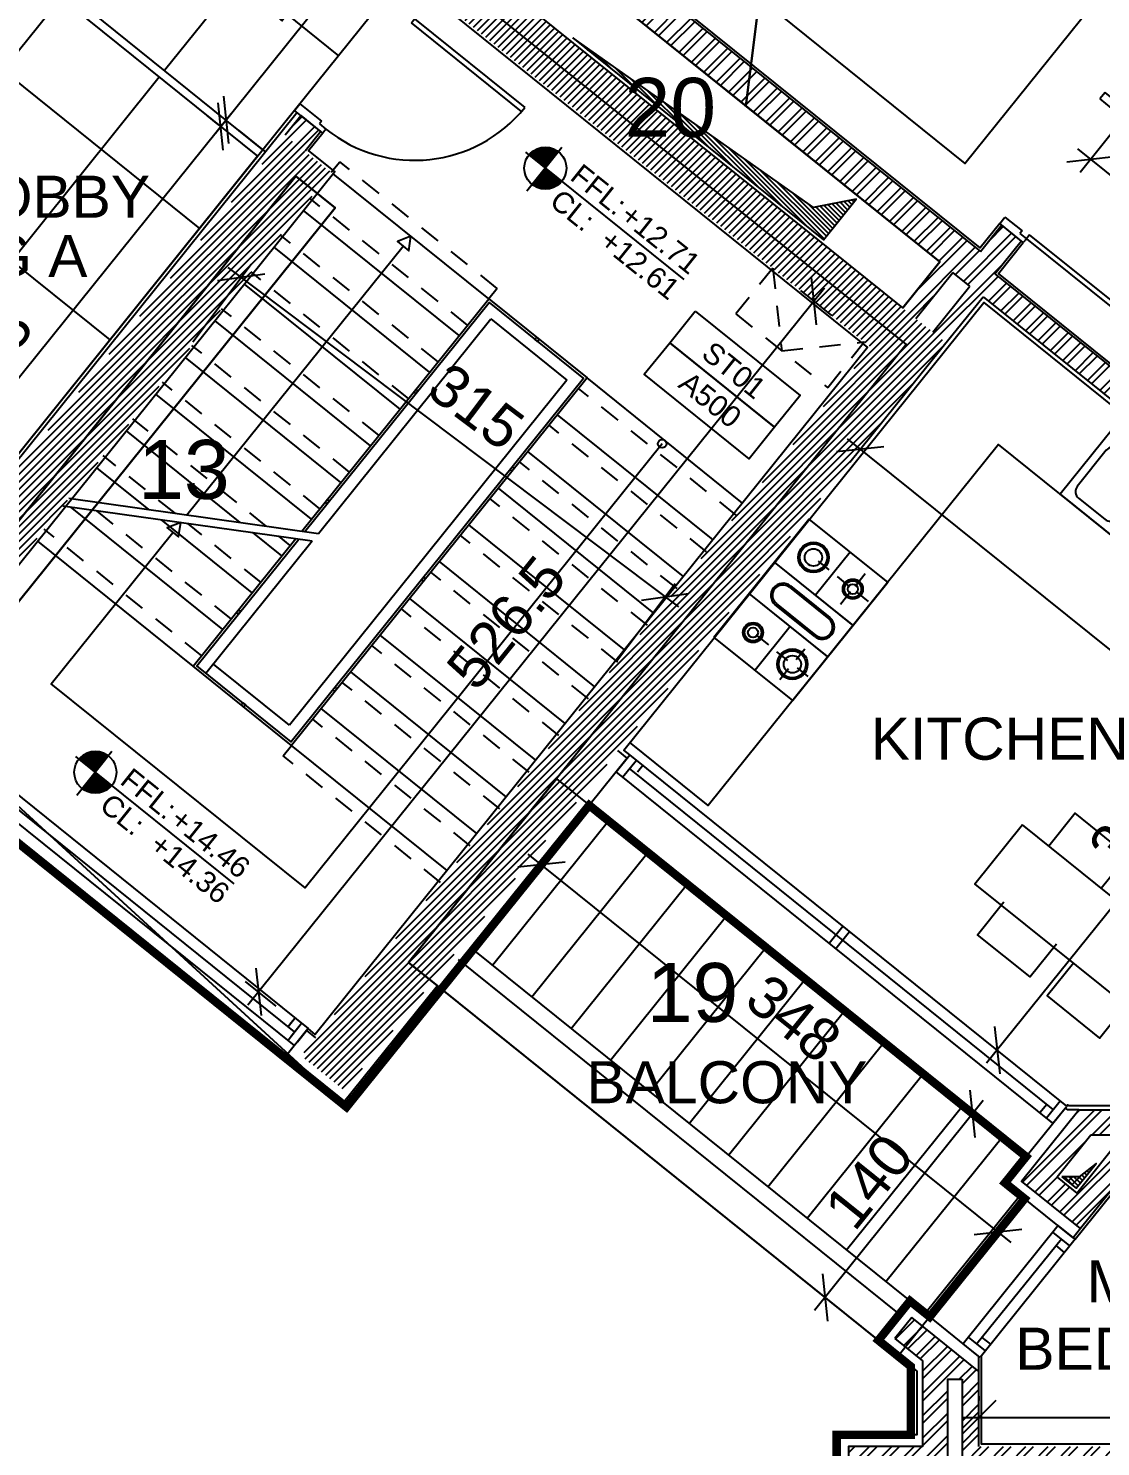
# Model space of a CAD drawing. Extents: x 0 to 47, y -4.1 to 58.5.
# Drawn here: x 21.84 to 28.21, y 31.74 to 40.16 of the extents above; entities that cross this region are included whole.
import ezdxf
from ezdxf.enums import TextEntityAlignment as Align

# ---------------------------------------------------------------- set-up
doc = ezdxf.new("R2010")
doc.units = 0
doc.header["$MEASUREMENT"] = 0
doc.header["$PDMODE"] = 35
doc.header["$PDSIZE"] = 0.3
doc.linetypes.add('HIDDEN2', pattern=[0.1875, 0.125, -0.0625])
doc.layers.get('0').update_dxf_attribs({"linetype": 'CONTINUOUS'})
doc.layers.get('DEFPOINTS').update_dxf_attribs({"linetype": 'CONTINUOUS'})
for name, color, linetype in [('A-ALU', 9, 'CONTINUOUS'), ('A-ANNO-LEVL', 3, 'CONTINUOUS'), ('A-ANNO-STR-TAG', 7, 'CONTINUOUS'), ('A-AREAS', 6, 'CONTINUOUS'), ('A-AREAS-TXT', 6, 'CONTINUOUS'), ('A-BALUST', 1, 'CONTINUOUS'), ('a-dim', 3, 'CONTINUOUS'), ('A-DOORS', 1, 'CONTINUOUS'), ('A-FLOR-HRAL', 15, 'CONTINUOUS'), ('A-FLOR-STRS', 40, 'CONTINUOUS'), ('A-FLOR-STRS-ARO', 1, 'CONTINUOUS'), ('A-HATCH-CONC', 8, 'CONTINUOUS'), ('A-HATCH-WALL', 8, 'CONTINUOUS'), ('a-kitchen', 61, 'CONTINUOUS'), ('a-kitchen-50', 61, 'CONTINUOUS'), ('A-NOMENCLATURE', 3, 'CONTINUOUS'), ('A-PLASTER', 8, 'CONTINUOUS'), ('A-PORTE', 1, 'CONTINUOUS'), ('A-proj-marble', 137, 'CONTINUOUS'), ('A-PROJ1H', 9, 'HIDDEN2'), ('A-PROJECTION', 9, 'CONTINUOUS'), ('a-revetement', 1, 'CONTINUOUS'), ('A-sect-marble', 1, 'CONTINUOUS'), ('a-shaft', 251, 'CONTINUOUS'), ('A-TILES', 137, 'CONTINUOUS'), ('A-WALL', 4, 'CONTINUOUS'), ('AR-PROJ1', 15, 'CONTINUOUS'), ('areaexe', 2, 'CONTINUOUS')]:
    doc.layers.add(name, color=color, linetype=linetype)
doc.styles.add('A100-STEXT', font='Arial Regular.ttf', dxfattribs={"height": 0.25})
doc.styles.add('BLOCK', font='Arial Regular.ttf', dxfattribs={"width": 0.8, "height": 0.25})
doc.dimstyles.new('A100-DIM', dxfattribs={"dimtxt": 0.25, "dimasz": 0.2, "dimexe": 0.1, "dimexo": 0.3, "dimgap": 0.1, "dimtad": 1, "dimlfac": 100, "dimrnd": 0.5, "dimdsep": 46, "dimtxsty": 'A100-STEXT', "dimblk1": 'OBLIQUE', "dimblk2": 'OBLIQUE', "dimsah": 1, "dimcen": -0.05, "dimdle": 0.1, "dimclrd": 15, "dimclre": 15, "dimclrt": 256, "dimadec": 0, "dimazin": 0, "dimtfac": 0.28, "dimtix": 1, "dimtmove": 2, "dimatfit": 3, "dimldrblk": 'OBLIQUE', "dimfxl": 1, "dimtolj": 1, "dimarcsym": 0})

# ---------------------------------------------------------------- blocks, each defined once
blk = doc.blocks.new('sink')
at = {"layer": 'a-kitchen'}
for p, q in [((0.17, -0.5), (0.395, -0.5)), ((0.325, -0.43), (0.325, -0.565))]:
    blk.add_line(p, q, dxfattribs=at)
blk.add_lwpolyline([(0.6, -1), (0.6, 0), (0, 0), (0, -1)], close=True, dxfattribs=at)
for points in [[(0.225, -0.05), (0.5, -0.05, -0.414214), (0.55, -0.1), (0.55, -0.3, -0.414214), (0.5, -0.35), (0.225, -0.35, -0.414214), (0.175, -0.3), (0.175, -0.1, -0.414214)], [(0.1342, -0.4799), (0.316, -0.4851, -0.89936), (0.316, -0.5149), (0.1342, -0.5201, -0.70892)], [(0.225, -0.95), (0.5, -0.95, 0.414214), (0.55, -0.9), (0.55, -0.7, 0.414214), (0.5, -0.65), (0.225, -0.65, 0.414214), (0.175, -0.7), (0.175, -0.9, 0.414214)]]:
    blk.add_lwpolyline(points, format="xyb", close=True, dxfattribs=at)
blk.add_lwpolyline([(0.255, -0.5165), (0.255, -0.55, 0.414214), (0.305, -0.6), (0.5, -0.6, 0.414214), (0.55, -0.55), (0.55, -0.45, 0.414214), (0.5, -0.4), (0.305, -0.4, 0.414214), (0.255, -0.45), (0.255, -0.4835, 62.569326)], format="xyb", dxfattribs=at)
for radius, start, end in [(0.03, 211.86593, 148.13407), (0.02, 229.21522, 130.78479)]:
    blk.add_arc((0.325, -0.5), radius, start, end, dxfattribs=at)
blk = doc.blocks.new('oven')
at = {"layer": 'a-kitchen'}
for p, q in [((0.3135, 0), (0.3135, -0.3272)), ((0.3135, 0), (0.3135, -0.3272)), ((0.4635, -0.1383), (0.4635, -0.0427)), ((0.4635, -0.1383), (0.4635, -0.0427)), ((0.1993, -0.1605), (0.2811, -0.1605)), ((0.1993, -0.1605), (0.2811, -0.1605)), ((0.4414, -0.1605), (0.346, -0.1605)), ((0.4414, -0.1605), (0.346, -0.1605)), ((0.4857, -0.1605), (0.5811, -0.1605)), ((0.4857, -0.1605), (0.5811, -0.1605)), ((0.4635, -0.1827), (0.4635, -0.2782)), ((0.4635, -0.1827), (0.4635, -0.2782)), ((0.5935, -0.3272), (0, -0.3272)), ((0.6, -0.3272), (0, -0.3272)), ((0.1635, -0.3781), (0.4635, -0.3781)), ((0.1635, -0.3781), (0.4635, -0.3781)), ((0.1635, -0.3881), (0.4635, -0.3881)), ((0.1635, -0.3881), (0.4635, -0.3881)), ((0.5935, -0.5667), (0, -0.5667)), ((0.6, -0.5667), (0, -0.5667)), ((0.4635, -0.5119), (0.1635, -0.5119)), ((0.4635, -0.5119), (0.1635, -0.5119)), ((0.4635, -0.5219), (0.1635, -0.5219)), ((0.4635, -0.5219), (0.1635, -0.5219)), ((0.3135, -0.5667), (0.3135, -0.9)), ((0.3135, -0.5667), (0.3135, -0.9)), ((0.4635, -0.6976), (0.4635, -0.6156)), ((0.4635, -0.6976), (0.4635, -0.6156)), ((0.1857, -0.7333), (0.2811, -0.7333)), ((0.1857, -0.7333), (0.2811, -0.7333)), ((0.4278, -0.7333), (0.346, -0.7333)), ((0.4278, -0.7333), (0.346, -0.7333)), ((0.4993, -0.7333), (0.5811, -0.7333)), ((0.4993, -0.7333), (0.5811, -0.7333)), ((0.4635, -0.7691), (0.4635, -0.8511)), ((0.4635, -0.7691), (0.4635, -0.8511))]:
    blk.add_line(p, q, dxfattribs=at)
blk.add_lwpolyline([(0, -0.9), (0, 0), (0.6, 0), (0.6, -0.9)], close=True, dxfattribs=at)
for centre, radius in [((0.1635, -0.1605), 0.0904), ((0.1635, -0.1605), 0.0904), ((0.1635, -0.1605), 0.0804), ((0.1635, -0.1605), 0.0804), ((0.1635, -0.1605), 0.0514), ((0.1635, -0.1605), 0.0514), ((0.4635, -0.1605), 0.0597), ((0.4635, -0.1605), 0.0597), ((0.4635, -0.1605), 0.0497), ((0.4635, -0.1605), 0.0497), ((0.4635, -0.1605), 0.0299), ((0.4635, -0.1605), 0.0299), ((0.1635, -0.7333), 0.0597), ((0.1635, -0.7333), 0.0597), ((0.4635, -0.7333), 0.0904), ((0.4635, -0.7333), 0.0904), ((0.4635, -0.7333), 0.0804), ((0.4635, -0.7333), 0.0804), ((0.1635, -0.7333), 0.0497), ((0.1635, -0.7333), 0.0497), ((0.1635, -0.7333), 0.0299), ((0.1635, -0.7333), 0.0299), ((0.4635, -0.7333), 0.0514), ((0.4635, -0.7333), 0.0514)]:
    blk.add_circle(centre, radius, dxfattribs=at)
for centre, radius, start, end in [((0.1635, -0.45), 0.0719, 90, 270), ((0.1635, -0.45), 0.0719, 90, 270), ((0.1635, -0.45), 0.0619, 90, 270), ((0.1635, -0.45), 0.0619, 90, 270), ((0.4635, -0.45), 0.0719, 270, 90), ((0.4635, -0.45), 0.0719, 270, 90), ((0.4635, -0.45), 0.0619, 270, 90), ((0.4635, -0.45), 0.0619, 270, 90)]:
    blk.add_arc(centre, radius, start, end, dxfattribs=at)
blk = doc.blocks.new('ST_TAG')
at = {"color": 7}
for points in [[(-0.008, 0.00482), (0.008, 0.00482), (0.008, 0), (-0.008, 0)], [(-0.008, 0), (0.008, 0), (0.008, -0.00482), (-0.008, -0.00482)]]:
    blk.add_lwpolyline(points, close=True, dxfattribs=at)
at = {"color": 7, "style": 'BLOCK'}
blk.add_attdef('ST', text='', height=0.0025, dxfattribs=at).set_placement((0, 0.00225), align=Align.MIDDLE)
blk.add_attdef('DWG', text='', height=0.0025, rotation=360, dxfattribs=at).set_placement((0, -0.00225), align=Align.MIDDLE)
blk = doc.blocks.new('A$C2E6C1293')
at = {"layer": 'A-FLOR-HRAL'}
for p, q in [((-2.5431, 1.2), (-1.7773, -0.085)), ((-2.4855, 1.2), (-1.7197, -0.085)), ((-2.785, -0.085), (-1.7773, -0.085)), ((-2.715, -0.665), (-2.715, -0.085)), ((-1.7197, -0.085), (-0.085, -0.085)), ((-1.7197, -0.085), (-0.085, -0.085)), ((-0.085, -0.085), (-0.085, -0.665)), ((-0.085, -0.665), (-2.715, -0.665))]:
    blk.add_line(p, q, dxfattribs=at)
for points in [[(-1.7703, 0), (0, 0), (0, -0.75), (-2.8, -0.75), (-2.8, 0), (-1.8279, 0)], [(-1.7614, -0.015), (-0.015, -0.015), (-0.015, -0.735), (-2.785, -0.735), (-2.785, -0.015), (-1.819, -0.015)]]:
    blk.add_lwpolyline(points, dxfattribs=at)
for points in [[(-1.5501, -0.015), (-1.5501, 0), (-1.5301, 0), (-1.5301, -0.015)], [(-0.7101, -0.015), (-0.7101, 0), (-0.6901, 0), (-0.6901, -0.015)], [(-2.3901, -0.015), (-2.3901, 0), (-2.3701, 0), (-2.3701, -0.015)], [(-2.8, -0.365), (-2.785, -0.365), (-2.785, -0.385), (-2.8, -0.385)], [(-0.015, -0.365), (0, -0.365), (0, -0.385), (-0.015, -0.385)], [(-2.3901, -0.75), (-2.3901, -0.735), (-2.3701, -0.735), (-2.3701, -0.75)], [(-1.5501, -0.75), (-1.5501, -0.735), (-1.5301, -0.735), (-1.5301, -0.75)], [(-0.7101, -0.75), (-0.7101, -0.735), (-0.6901, -0.735), (-0.6901, -0.75)]]:
    blk.add_lwpolyline(points, close=True, dxfattribs=at)
blk = doc.blocks.new('LVTAG_P')
for p, q in [((0, 0.00314), (0, -0.00353)), ((-0.00301, 0), (0.02113, 0))]:
    blk.add_line(p, q)
at = {"const_width": 0.0025}
for points in [[(0, 0.00125, 0.414214), (-0.00125, 0, 1)], [(0, -0.00125, 0.414214), (0.00125, 0, 1)]]:
    blk.add_lwpolyline(points, format="xyb", dxfattribs=at)
blk.add_circle((0, 0), 0.0025)
at = {"style": 'BLOCK'}
for s, p in [('FFL:', (0.00297, 0.00076)), ('CL:', (0.00294, -0.00312))]:
    blk.add_text(s, height=0.0025, dxfattribs=at).set_placement(p)
for p in [(0.01054, 0.00076), (0.01054, -0.00313)]:
    blk.add_attdef('+00.00', p, '', height=0.0025, dxfattribs=at)
blk = doc.blocks.new('P90E21.5D')
at = {"layer": 'A-PORTE'}
for p, q in [((0, 0), (-0.0313, -0.039)), ((0.1675, -0.1347), (0, 0)), ((-0.0313, -0.039), (0.0972, -0.1424)), ((0.0972, -0.1424), (0.1098, -0.1268)), ((0.1098, -0.1268), (0.1487, -0.1581)), ((0.1299, -0.1815), (0.155, -0.1503)), ((0.1487, -0.1581), (0.1675, -0.1347)), ((0.1487, -0.1581), (0.8033, -0.6845)), ((0.7845, -0.7079), (0.1299, -0.1815)), ((-0.564, -0.7013), (-0.5327, -0.6624)), ((-0.5327, -0.6624), (-0.4041, -0.7658)), ((-0.3965, -0.8361), (-0.564, -0.7013)), ((-0.4041, -0.7658), (-0.4166, -0.7814)), ((-0.4166, -0.7814), (-0.3777, -0.8127)), ((-0.3777, -0.8127), (-0.3965, -0.8361))]:
    blk.add_line(p, q, dxfattribs=at)
blk.add_arc((0.1487, -0.1581), 0.84, 231.19371, 321.19371, dxfattribs=at)
blk = doc.blocks.new('P100E18D')
at = {"layer": 'A-PORTE'}
for p, q in [((-0.18, -0.03), (-0.18, 0)), ((-0.18, 0), (0, 0)), ((0, 0), (0, -0.05)), ((-0.18, -0.03), (-1.12, -0.03)), ((-1.12, -0.06), (-0.18, -0.06)), ((-0.18, -0.06), (-0.18, -0.02)), ((-0.13, -0.03), (-0.18, -0.03)), ((-0.13, -0.05), (-0.13, -0.03)), ((0, -0.05), (-0.13, -0.05)), ((-0.18, -0.97), (-0.18, -1)), ((-0.13, -0.97), (-0.18, -0.97)), ((-0.18, -1), (0, -1)), ((0, -0.95), (-0.13, -0.95)), ((-0.13, -0.95), (-0.13, -0.97)), ((0, -1), (0, -0.95))]:
    blk.add_line(p, q, dxfattribs=at)
blk.add_arc((-0.18, -0.03), 0.94, 180, 270, dxfattribs=at)
blk = doc.blocks.new('_OBLIQUE')
at = {"color": 0, "linetype": 'ByBlock'}
blk.add_line((-0.5, -0.5), (0.5, 0.5), dxfattribs=at)
blk = doc.blocks.new('*D193')
at = {"layer": 'a-dim', "color": 15, "lineweight": -2, "transparency": 16777216}
for p, q in [((26.5668, 38.6211), (23.142, 34.3624)), ((26.6097, 38.4582), (26.4262, 38.6058)), ((23.3102, 34.3554), (23.1267, 34.503))]:
    blk.add_line(p, q, dxfattribs=at)
at = {"layer": 'DEFPOINTS', "color": 0, "transparency": 16777216}
for p in [(26.8435, 38.2702), (23.2046, 34.4403), (23.544, 34.1674)]:
    blk.add_point(p, dxfattribs=at)
at = {"layer": 'a-dim', "color": 15, "lineweight": -2, "transparency": 16777216, "xscale": 0.2, "yscale": 0.2, "zscale": 0.2}
for p, rotation in [((26.5042, 38.5431), 51.19370936792692), ((23.2046, 34.4403), 231.1937093679269)]:
    blk.add_blockref('_OBLIQUE', p, dxfattribs=dict(at, rotation=rotation))
at = {"layer": 'a-dim', "transparency": 16777216, "insert": (24.677, 36.6344), "char_height": 0.25, "attachment_point": 5, "rotation": 51.19371, "style": 'A100-STEXT'}
blk.add_mtext('\\A1;526.5', dxfattribs=at)
blk = doc.blocks.new('*D194')
at = {"layer": 'a-dim', "color": 15, "lineweight": -2, "transparency": 16777216}
for p, q in [((22.8145, 38.3021), (23.162, 38.7634)), ((23.022, 38.7437), (25.6992, 36.7272)), ((25.3319, 36.4058), (25.6795, 36.8672))]:
    blk.add_line(p, q, dxfattribs=at)
at = {"layer": 'DEFPOINTS', "color": 0, "transparency": 16777216}
for p in [(22.634, 38.0624), (25.6193, 36.7873), (25.1514, 36.1662)]:
    blk.add_point(p, dxfattribs=at)
at = {"layer": 'a-dim', "color": 15, "lineweight": -2, "transparency": 16777216, "xscale": 0.2, "yscale": 0.2, "zscale": 0.2}
for p, rotation in [((23.1018, 38.6836), 143.0119362115159), ((25.6193, 36.7873), 323.0119362115159)]:
    blk.add_blockref('_OBLIQUE', p, dxfattribs=dict(at, rotation=rotation))
at = {"layer": 'a-dim', "transparency": 16777216, "insert": (24.4976, 37.9174), "char_height": 0.25, "attachment_point": 5, "rotation": 323.01194, "style": 'A100-STEXT'}
blk.add_mtext('\\A1;315', dxfattribs=at)
blk = doc.blocks.new('*D196')
at = {"layer": 'a-dim', "color": 15, "lineweight": -2, "transparency": 16777216}
for p, q in [((20.5165, 36.5179), (23.0425, 39.6588)), ((22.966, 39.592), (22.9019, 39.6435)), ((20.5653, 36.6069), (20.5013, 36.6585))]:
    blk.add_line(p, q, dxfattribs=at)
at = {"layer": 'DEFPOINTS', "color": 0, "transparency": 16777216}
for p in [(22.9799, 39.5808), (23.1998, 39.404), (20.7991, 36.4189)]:
    blk.add_point(p, dxfattribs=at)
at = {"layer": 'a-dim', "color": 15, "lineweight": -2, "transparency": 16777216, "xscale": 0.2, "yscale": 0.2, "zscale": 0.2}
for p, rotation in [((22.9799, 39.5808), 51.19262699062629), ((20.5792, 36.5958), 231.1926269906263)]:
    blk.add_blockref('_OBLIQUE', p, dxfattribs=dict(at, rotation=rotation))
at = {"layer": 'a-dim', "transparency": 16777216, "insert": (21.6021, 38.231), "char_height": 0.25, "attachment_point": 5, "rotation": 51.19263, "style": 'A100-STEXT'}
blk.add_mtext('\\A1;383', dxfattribs=at)
blk = doc.blocks.new('*D197')
at = {"layer": 'a-dim', "color": 15, "lineweight": -2, "transparency": 16777216}
for p, q in [((22.9485, 39.5419), (24.4305, 41.3847)), ((24.6016, 41.1187), (24.4457, 41.2441)), ((23.245, 39.4318), (23.0891, 39.5571))]:
    blk.add_line(p, q, dxfattribs=at)
at = {"layer": 'DEFPOINTS', "color": 0, "transparency": 16777216}
for p in [(24.3678, 41.3067), (24.3678, 41.3067), (23.0112, 39.6198)]:
    blk.add_point(p, dxfattribs=at)
at = {"layer": 'a-dim', "color": 15, "lineweight": -2, "transparency": 16777216, "xscale": 0.2, "yscale": 0.2, "zscale": 0.2}
for p, rotation in [((24.3678, 41.3067), 51.19370937197299), ((23.0112, 39.6198), 231.193709371973)]:
    blk.add_blockref('_OBLIQUE', p, dxfattribs=dict(at, rotation=rotation))
at = {"layer": 'a-dim', "transparency": 16777216, "insert": (23.5121, 40.6059), "char_height": 0.25, "attachment_point": 5, "rotation": 51.19371, "style": 'A100-STEXT'}
blk.add_mtext('\\A1;216.5', dxfattribs=at)
blk = doc.blocks.new('*D198')
at = {"layer": 'a-dim', "color": 15, "lineweight": -2, "transparency": 16777216}
for p, q in [((29.8068, 36.8496), (27.5288, 34.0169)), ((29.803, 36.7243), (29.8221, 36.709)), ((27.6503, 34.0476), (27.6694, 34.0322))]:
    blk.add_line(p, q, dxfattribs=at)
at = {"layer": 'DEFPOINTS', "color": 0, "transparency": 16777216}
for p in [(29.5692, 36.9124), (27.4165, 34.2356), (27.5915, 34.0949)]:
    blk.add_point(p, dxfattribs=at)
at = {"layer": 'a-dim', "color": 15, "lineweight": -2, "transparency": 16777216, "xscale": 0.2, "yscale": 0.2, "zscale": 0.2}
for p, rotation in [((29.7441, 36.7716), 51.19370936376673), ((27.5915, 34.0949), 231.1937093637668)]:
    blk.add_blockref('_OBLIQUE', p, dxfattribs=dict(at, rotation=rotation))
at = {"layer": 'a-dim', "transparency": 16777216, "insert": (28.4903, 35.576), "char_height": 0.25, "attachment_point": 5, "rotation": 51.19371, "style": 'A100-STEXT'}
blk.add_mtext('\\A1;343.5', dxfattribs=at)
blk = doc.blocks.new('*D199')
at = {"layer": 'a-dim', "color": 15, "lineweight": -2, "transparency": 16777216}
for p, q in [((27.32, 38.3362), (26.7163, 37.5855)), ((26.7011, 37.7261), (30.2623, 34.8621)), ((30.7254, 35.5975), (30.1217, 34.8469))]:
    blk.add_line(p, q, dxfattribs=at)
at = {"layer": 'DEFPOINTS', "color": 0, "transparency": 16777216}
for p in [(27.508, 38.5699), (30.9134, 35.8313), (30.1844, 34.9248)]:
    blk.add_point(p, dxfattribs=at)
at = {"layer": 'a-dim', "color": 15, "lineweight": -2, "transparency": 16777216, "xscale": 0.2, "yscale": 0.2, "zscale": 0.2}
for p, rotation in [((26.779, 37.6634), 141.1937093757481), ((30.1844, 34.9248), 321.1937093757481)]:
    blk.add_blockref('_OBLIQUE', p, dxfattribs=dict(at, rotation=rotation))
at = {"layer": 'a-dim', "transparency": 16777216, "insert": (28.6244, 36.4716), "char_height": 0.25, "attachment_point": 5, "rotation": 321.19371, "style": 'A100-STEXT'}
blk.add_mtext('\\A1;437', dxfattribs=at)
blk = doc.blocks.new('*D200')
at = {"layer": 'a-dim', "color": 15, "lineweight": -2, "transparency": 16777216}
for p, q in [((27.5094, 33.7951), (26.5067, 32.5483)), ((27.2873, 33.8454), (27.3688, 33.7799)), ((26.4099, 32.7544), (26.4914, 32.6889))]:
    blk.add_line(p, q, dxfattribs=at)
at = {"layer": 'DEFPOINTS', "color": 0, "transparency": 16777216}
for p in [(27.5211, 33.6574), (26.5694, 32.6262), (26.6437, 32.5664)]:
    blk.add_point(p, dxfattribs=at)
at = {"layer": 'a-dim', "color": 15, "lineweight": -2, "transparency": 16777216, "xscale": 0.2, "yscale": 0.2, "zscale": 0.2}
for p, rotation in [((27.4467, 33.7172), 51.19370936493756), ((26.5694, 32.6262), 231.1937093649375)]:
    blk.add_blockref('_OBLIQUE', p, dxfattribs=dict(at, rotation=rotation))
at = {"layer": 'a-dim', "transparency": 16777216, "insert": (26.8307, 33.3144), "char_height": 0.25, "attachment_point": 5, "rotation": 51.19371, "style": 'A100-STEXT'}
blk.add_mtext('\\A1;140', dxfattribs=at)
blk = doc.blocks.new('*D201')
at = {"layer": 'a-dim', "color": 15, "lineweight": -2, "transparency": 16777216}
for p, q in [((27.6747, 32.953), (24.807, 35.2592)), ((24.9493, 35.2765), (24.9476, 35.2745)), ((27.6611, 33.0956), (27.6595, 33.0936))]:
    blk.add_line(p, q, dxfattribs=at)
at = {"layer": 'DEFPOINTS', "color": 0, "transparency": 16777216}
for p in [(24.885, 35.1966), (24.7613, 35.0427), (27.4731, 32.8619)]:
    blk.add_point(p, dxfattribs=at)
at = {"layer": 'a-dim', "color": 15, "lineweight": -2, "transparency": 16777216, "xscale": 0.2, "yscale": 0.2, "zscale": 0.2}
for p, rotation in [((24.885, 35.1966), 141.1937093679261), ((27.5968, 33.0157), 321.1937093679261)]:
    blk.add_blockref('_OBLIQUE', p, dxfattribs=dict(at, rotation=rotation))
at = {"layer": 'a-dim', "transparency": 16777216, "insert": (26.3836, 34.2836), "char_height": 0.25, "attachment_point": 5, "rotation": 321.19371, "style": 'A100-STEXT'}
blk.add_mtext('\\A1;348', dxfattribs=at)
blk = doc.blocks.new('*D203')
at = {"layer": 'a-dim', "color": 15, "lineweight": -2, "transparency": 16777216}
for p, q in [((27.4839, 32.04), (27.4839, 32.0139)), ((30.1184, 32.04), (30.1184, 32.0139)), ((27.3839, 31.9139), (28.2762, 31.9139)), ((30.2184, 31.9139), (29.326, 31.9139))]:
    blk.add_line(p, q, dxfattribs=at)
at = {"layer": 'DEFPOINTS', "color": 0, "transparency": 16777216}
for p in [(30.1184, 31.9139), (27.4839, 31.74), (30.1184, 31.74)]:
    blk.add_point(p, dxfattribs=at)
at = {"layer": 'a-dim', "color": 15, "lineweight": -2, "transparency": 16777216, "xscale": 0.2, "yscale": 0.2, "zscale": 0.2, "rotation": 180}
blk.add_blockref('_OBLIQUE', (27.4839, 31.9139), dxfattribs=at)
at = {"layer": 'a-dim', "color": 15, "lineweight": -2, "transparency": 16777216, "xscale": 0.2, "yscale": 0.2, "zscale": 0.2}
blk.add_blockref('_OBLIQUE', (30.1184, 31.9139), dxfattribs=at)
at = {"layer": 'a-dim', "transparency": 16777216, "insert": (28.8011, 31.9139), "char_height": 0.25, "attachment_point": 5, "style": 'A100-STEXT'}
blk.add_mtext('\\A1;263.5', dxfattribs=at)
blk = doc.blocks.new('*D208')
at = {"layer": 'a-dim', "color": 15, "lineweight": -2, "transparency": 16777216}
for p, q in [((28.3335, 39.6192), (28.0839, 39.3073)), ((28.0683, 39.4479), (33.0537, 35.4585)), ((33.1627, 35.7548), (32.9131, 35.4429))]:
    blk.add_line(p, q, dxfattribs=at)
at = {"layer": 'DEFPOINTS', "color": 0, "transparency": 16777216}
for p in [(28.521, 39.8535), (33.3501, 35.9891), (32.9756, 35.521)]:
    blk.add_point(p, dxfattribs=at)
at = {"layer": 'a-dim', "color": 15, "lineweight": -2, "transparency": 16777216, "xscale": 0.2, "yscale": 0.2, "zscale": 0.2}
for p, rotation in [((28.1464, 39.3854), 141.3326640991958), ((32.9756, 35.521), 321.3326640991958)]:
    blk.add_blockref('_OBLIQUE', p, dxfattribs=dict(at, rotation=rotation))
at = {"layer": 'a-dim', "transparency": 16777216, "insert": (30.7032, 37.631), "char_height": 0.25, "attachment_point": 5, "rotation": 321.33266, "style": 'A100-STEXT'}
blk.add_mtext('\\A1;618.5', dxfattribs=at)

msp = doc.modelspace()

# ---------------------------------------------------------------- hatches: boundary and pattern name
at = {"layer": 'A-HATCH-CONC'}
h = msp.add_hatch(dxfattribs=at)
h.set_pattern_fill('ANSI31', color=256, scale=0.25, style=0)
h.paths.add_polyline_path([(27.28867, 38.2972), (24.30407, 40.69742), (24.11606, 40.46364), (26.8435, 38.27023), (25.62093, 36.74999), (26.0444, 36.74999)])
h = msp.add_hatch(dxfattribs=at)
h.set_pattern_fill('ANSI31', color=256, scale=0.25, style=0)
h.paths.add_polyline_path([(23.63678, 39.30918), (23.36403, 39.52852), (21.12954, 36.74999), (21.57868, 36.74999)])
h = msp.add_hatch(dxfattribs=at)
h.set_pattern_fill('ANSI31', color=256, scale=0.25, style=0)
h.paths.add_polyline_path([(26.0444, 36.74999), (25.62093, 36.74999), (23.45938, 34.06218), (23.71654, 33.85537)])
at = {"layer": 'A-HATCH-WALL'}
h = msp.add_hatch(dxfattribs=at)
h.set_pattern_fill('ANSI32', color=256, scale=0.25, style=0)
h.paths.add_polyline_path([(25.15527, 40.71867), (26.18931, 42.00447), (26.07242, 42.09847), (25.00705, 40.77371), (24.61741, 41.08706), (24.59548, 41.05978), (24.30407, 40.69742), (24.42096, 40.60342), (24.6403, 40.87616), (27.25085, 38.77675), (27.03151, 38.50401), (27.10944, 38.44134), (27.32878, 38.71409), (27.43008, 38.63262), (27.21074, 38.35987), (27.28867, 38.2972), (27.50801, 38.56995), (29.56918, 36.91235), (29.66318, 37.02924), (27.57863, 38.70564), (27.73531, 38.90046), (27.61842, 38.99446), (27.49308, 38.83861)])
h = msp.add_hatch(dxfattribs=at)
h.set_pattern_fill('ANSI32', color=256, scale=0.25, style=0)
h.paths.add_polyline_path([(23.45804, 39.64541), (23.36403, 39.52852), (23.48092, 39.43452), (23.57493, 39.55141)])
h = msp.add_hatch(dxfattribs=at)
h.set_pattern_fill('ANSI32', color=256, scale=0.25, style=0)
h.paths.add_polyline_path([(29.11837, 33.74), (28.07665, 33.74), (27.73665, 33.31722), (28.08732, 33.03521), (28.53348, 33.59), (29.11837, 33.59)])
h.paths.add_polyline_path([(28.34099, 33.59), (28.06443, 33.24611), (27.94754, 33.34011), (28.10422, 33.53493), (28.14851, 33.59)], flags=16)
h.paths.add_polyline_path([(28.17936, 33.42092), (28.06138, 33.27422), (27.97566, 33.34316), (28.07979, 33.34297)], flags=0)
h = msp.add_hatch(dxfattribs=at)
h.set_pattern_fill('ANSI32', color=256, scale=0.25, style=0)
h.paths.add_polyline_path([(29.01837, 31.64), (29.01837, 31.74), (28.70818, 31.74), (28.70457, 31.73551), (28.70067, 31.73864), (28.69754, 31.73475), (28.691, 31.74), (27.48387, 31.74), (27.48387, 32.18592), (27.08489, 32.50678), (26.98462, 32.3821), (27.14928, 32.24968), (27.14928, 31.74), (26.70837, 31.74), (26.70837, 30.91), (27.00837, 30.91), (27.00837, 31.34), (29.01837, 31.34), (29.01837, 31.44), (26.90837, 31.44), (26.90837, 31.06), (26.85837, 31.06), (26.85837, 31.59), (27.29928, 31.59), (27.29928, 32.14), (27.38387, 32.14), (27.38387, 31.64)])
at = {"layer": 'a-shaft'}
h = msp.add_hatch(dxfattribs=at)
h.set_pattern_fill('_USER,_O', color=256, scale=0.02, angle=135, pattern_type=0)
h.set_pattern_definition([(135, (9e-11, -5e-11), (-0.014142136, -0.014142136), [])])
h.paths.add_polyline_path([(25.0709, 40.10652), (26.5609, 38.90814), (26.75517, 39.14972), (26.50149, 39.09908)])
h = msp.add_hatch(dxfattribs=at)
h.set_pattern_fill('_USER,_O', color=256, scale=0.02, angle=315, pattern_type=0)
h.set_pattern_definition([(315, (-338376.546732, -23743.371716), (0.0141421356237, 0.0141421356237), [])])
h.paths.add_polyline_path([(28.17936, 33.42092), (28.07979, 33.34297), (27.97566, 33.34316), (28.06138, 33.27422)])
at = {"layer": 'A-TILES'}
h = msp.add_hatch(dxfattribs=at)
h.set_pattern_fill('_USER', color=256, scale=0.3, angle=90, style=0, pattern_type=0)
h.set_pattern_definition([(231.19370937, (278582.75132, -193513.62737), (0.2337807492, -0.18800681184), [])])
h.paths.add_polyline_path([(24.40132, 34.75474), (27.12876, 32.56133), (27.24565, 32.46733), (27.80967, 33.16867), (27.69278, 33.26267), (27.81812, 33.41853), (25.09068, 35.61194)])

# ---------------------------------------------------------------- linework, layer by layer
at = {"layer": 'A-ALU'}
for p, q in [((21.14544, 36.11554), (23.49883, 34.22293)), ((21.06397, 36.01423), (23.41736, 34.12163)), ((25.32841, 35.74798), (25.40988, 35.84929)), ((25.36737, 35.71665), (25.44884, 35.81795)), ((25.45647, 35.74766), (25.48781, 35.78662)), ((26.59472, 34.72961), (26.67619, 34.83092)), ((26.63369, 34.69828), (26.71516, 34.79958)), ((23.38017, 34.23495), (23.42091, 34.2856)), ((23.38957, 34.24664), (23.42091, 34.2856)), ((23.3784, 34.15296), (23.45987, 34.25427)), ((23.3972, 34.17634), (23.45987, 34.25427)), ((23.41736, 34.12163), (23.49883, 34.22293)), ((23.43617, 34.14501), (23.49883, 34.22293)), ((27.88441, 33.69244), (27.96588, 33.79375)), ((27.84545, 33.72378), (27.88618, 33.77443)), ((27.92338, 33.66111), (28.00485, 33.76241)), ((27.75512, 33.21254), (27.1911, 32.5112)), ((27.95384, 33.05273), (27.38982, 32.35139)), ((28.05514, 32.97126), (27.95384, 33.05273)), ((27.97315, 32.97303), (27.4718, 32.34962)), ((28.05514, 32.97126), (27.49112, 32.26992)), ((28.02381, 32.9323), (27.9225, 33.01377)), ((27.99247, 32.89334), (27.94182, 32.93407)), ((27.49112, 32.26992), (27.38982, 32.35139)), ((27.52246, 32.30888), (27.42115, 32.39035)), ((27.55379, 32.34785), (27.50314, 32.38858))]:
    msp.add_line(p, q, dxfattribs=at)
for points in [[(23.41914, 34.20362), (21.14367, 36.03355)], [(28.00485, 33.76241), (25.40988, 35.84929)], [(27.92338, 33.66111), (25.32841, 35.74798)], [(27.92515, 33.7431), (25.40811, 35.7673)], [(27.76357, 33.4624), (25.1686, 35.54927)]]:
    msp.add_lwpolyline(points, dxfattribs=at)
at = {"layer": 'A-AREAS'}
for points in [[(28.84341, 43.50164), (27.90439, 44.2568), (26.44418, 42.44107), (26.09959, 39.7026), (27.25085, 38.77675), (27.03151, 38.50401), (24.42096, 40.60342), (24.6403, 40.87616), (26.09959, 39.7026), (26.44418, 42.44107), (25.01849, 40.66827), (24.60937, 40.99728), (24.24432, 40.54336), (27.0507, 38.28646), (24.97409, 35.7057), (27.76357, 33.4624), (27.63823, 33.30654), (27.75512, 33.21254), (27.0031, 32.27741), (27.11387, 32.18833), (27.11387, 31.81), (26.63837, 31.81), (26.63837, 27.07)], [(24.24432, 40.54336), (27.0507, 38.28646), (24.09642, 34.61497), (24.26786, 34.47709), (23.70384, 33.77575), (21.21558, 36.05913), (23.65966, 39.09828), (23.42588, 39.28629), (20.98179, 36.24714), (21.21558, 36.05913), (23.70384, 33.77575), (15.87998, 40.06771)]]:
    msp.add_lwpolyline(points, dxfattribs=at)
for points in [[(24.42096, 40.60342), (24.6403, 40.87616), (27.25085, 38.77675), (27.03151, 38.50401)], [(20.98179, 36.24714), (23.42588, 39.28629), (23.65966, 39.09828), (21.21558, 36.05913)], [(24.09642, 34.61497), (24.97409, 35.7057), (27.76357, 33.4624), (27.63823, 33.30654), (27.75512, 33.21254), (27.0031, 32.27741)]]:
    msp.add_lwpolyline(points, close=True, dxfattribs=at)
at = {"layer": 'A-BALUST'}
for p, q in [((27.01154, 32.52727), (24.3932, 34.63295)), ((27.07421, 32.6052), (24.47925, 34.69207)), ((27.63823, 33.30654), (27.99545, 33.75072)), ((27.99545, 33.75072), (28.00878, 33.74)), ((28.07665, 33.74), (28.00878, 33.74)), ((28.04345, 32.98066), (27.63823, 33.30654)), ((28.08732, 33.03521), (28.04345, 32.98066)), ((26.88621, 32.37142), (27.07421, 32.6052)), ((27.48387, 32.27575), (27.07421, 32.6052)), ((27.48387, 32.18592), (27.48387, 32.27575))]:
    msp.add_line(p, q, dxfattribs=at)
at = {"layer": 'A-FLOR-STRS'}
for p, q in [((24.5718, 38.55723), (23.64836, 39.29986)), ((24.39632, 38.33904), (23.47289, 39.08167)), ((24.22085, 38.12084), (23.29742, 38.86347)), ((24.04538, 37.90265), (23.12194, 38.64527)), ((23.8699, 37.68445), (22.94647, 38.42708)), ((23.69443, 37.46626), (22.771, 38.20888)), ((26.07968, 37.34459), (25.15625, 38.08722)), ((23.51896, 37.24806), (22.59552, 37.99069)), ((25.90421, 37.12639), (24.98078, 37.86902)), ((23.09567, 37.22916), (22.42005, 37.77249)), ((25.72874, 36.9082), (24.8053, 37.65083)), ((22.55408, 37.3054), (22.24458, 37.5543)), ((25.55326, 36.69), (24.62983, 37.43263)), ((22.99254, 36.59348), (22.08778, 37.32109)), ((23.16801, 36.81167), (22.62937, 37.24485)), ((23.34349, 37.02987), (23.17096, 37.16861)), ((25.37779, 36.47181), (24.45436, 37.21444)), ((22.81707, 36.37528), (21.89363, 37.11791)), ((25.20232, 36.25361), (24.27888, 36.99624)), ((25.02684, 36.03542), (24.10341, 36.77804)), ((24.85137, 35.81722), (23.92794, 36.55985)), ((24.6759, 35.59903), (23.75246, 36.34165)), ((24.50043, 35.38083), (23.57699, 36.12346)), ((24.32495, 35.16264), (23.40152, 35.90526))]:
    msp.add_line(p, q, dxfattribs=at)
at = {"layer": 'A-FLOR-STRS-ARO'}
for points in [[(24.11008, 38.92855), (24.02934, 38.89724), (24.09682, 38.84297)], [(22.74317, 37.22883), (22.66242, 37.19752), (22.72991, 37.14325)]]:
    msp.add_lwpolyline(points, close=True, dxfattribs=at)
for points in [[(22.77925, 37.2737), (24.06308, 38.8701)], [(25.6023, 37.69642), (23.481, 35.05865), (21.97311, 36.27129), (22.69616, 37.17039)]]:
    msp.add_lwpolyline(points, dxfattribs=at)
msp.add_circle((25.6023, 37.69642), 0.025, dxfattribs=at)
at = {"layer": 'a-kitchen-50'}
for points in [[(29.03731, 36.53498), (27.59956, 37.69122), (25.87616, 35.54823), (25.4086, 35.92425)], [(28.20988, 35.05604), (28.36655, 35.25086), (28.05485, 35.50153), (27.89817, 35.30672)], [(27.944, 34.72512), (27.78749, 34.53018), (27.47557, 34.78059), (27.63208, 34.97554)], [(28.04493, 34.61196), (27.88825, 34.41714), (28.19996, 34.16647), (28.35663, 34.36128)]]:
    msp.add_lwpolyline(points, dxfattribs=at)
msp.add_lwpolyline([(27.74203, 35.43229), (27.46016, 35.0815), (28.51307, 34.23547), (28.79508, 34.58614)], close=True, dxfattribs=at)
at = {"layer": 'A-PLASTER'}
for points in [[(27.60673, 39.00386), (27.49079, 38.85969), (25.17636, 40.72096), (26.201, 41.99507)], [(24.15064, 40.24335), (24.23524, 40.34855), (26.82241, 38.26794), (23.54169, 34.18847), (23.49883, 34.22293), (23.48943, 34.21125)], [(23.58662, 39.54201), (23.50201, 39.4368), (23.65787, 39.31147), (21.11044, 36.14369), (21.14544, 36.11554), (21.13604, 36.10385)], [(29.67258, 37.04093), (27.59972, 38.70793), (27.747, 38.89106)], [(25.40988, 35.84929), (25.37481, 35.87749), (27.51182, 38.5348), (29.55351, 36.89287)], [(29.11837, 33.765), (28.01759, 33.765), (28.01111, 33.77021), (28.00485, 33.76241)], [(28.05514, 32.97126), (28.54067, 33.575), (29.11837, 33.575)], [(30.10337, 32.69), (30.10337, 31.755), (27.49887, 31.755), (27.49887, 32.27956)]]:
    msp.add_lwpolyline(points, dxfattribs=at)
at = {"layer": 'A-proj-marble'}
for p, q in [((23.99402, 41.58839), (22.64663, 39.91296)), ((21.92682, 41.4115), (23.68019, 40.00144)), ((21.1016, 40.38536), (22.85497, 38.9753)), ((22.03087, 40.344), (19.61811, 37.34382)), ((22.6153, 39.874), (20.20254, 36.87382)), ((20.56894, 39.72299), (22.32231, 38.31292))]:
    msp.add_line(p, q, dxfattribs=at)
for points in [[(21.47777, 40.85297), (22.82509, 42.52844), (24.57845, 41.11839), (23.231, 39.44301)], [(21.44643, 40.81401), (23.19967, 39.40405), (20.78698, 36.40381), (19.03362, 37.81386)]]:
    msp.add_lwpolyline(points, close=True, dxfattribs=at)
at = {"layer": 'A-PROJ1H'}
for p, q in [((23.63667, 39.30926), (23.68681, 39.3716)), ((24.62193, 38.61958), (23.68681, 39.3716)), ((24.44646, 38.40138), (23.51134, 39.15341)), ((24.27099, 38.18318), (23.33586, 38.93521)), ((24.09551, 37.96499), (23.16039, 38.71702)), ((24.62193, 38.61958), (24.5718, 38.55723)), ((23.92004, 37.74679), (22.98492, 38.49882)), ((23.74457, 37.5286), (22.80944, 38.28063)), ((23.56909, 37.3104), (22.63397, 38.06243)), ((26.04124, 37.27285), (25.10611, 38.02488)), ((23.25041, 37.20738), (22.4585, 37.84423)), ((25.86576, 37.05465), (24.93064, 37.80668)), ((22.70882, 37.28362), (22.28303, 37.62604)), ((25.69029, 36.83646), (24.75517, 37.58848)), ((25.51482, 36.61826), (24.57969, 37.37029)), ((23.04267, 36.65582), (22.24252, 37.2993)), ((22.8672, 36.43762), (21.93208, 37.18965)), ((23.21815, 36.87401), (22.78411, 37.22307)), ((25.33934, 36.40007), (24.40422, 37.15209)), ((23.39362, 37.09221), (23.3257, 37.14683)), ((25.16387, 36.18187), (24.22875, 36.9339)), ((24.9884, 35.96368), (24.05328, 36.7157)), ((24.81293, 35.74548), (23.8778, 36.49751)), ((24.63745, 35.52728), (23.70233, 36.27931)), ((24.46198, 35.30909), (23.52686, 36.06112)), ((23.35138, 35.84292), (23.40152, 35.90526)), ((24.28651, 35.09089), (23.35138, 35.84292))]:
    msp.add_line(p, q, dxfattribs=at)
at = {"layer": 'A-PROJECTION', "linetype": 'HIDDEN2'}
for p, q in [((26.25905, 38.74025), (26.03971, 38.4675)), ((26.03971, 38.4675), (26.5852, 38.02882)), ((26.80454, 38.30156), (26.5852, 38.02882))]:
    msp.add_line(p, q, dxfattribs=at)
at = {"layer": 'A-PROJECTION'}
for p, q in [((23.36096, 34.0515), (21.00757, 35.9441)), ((26.88621, 32.37142), (24.29124, 34.45829))]:
    msp.add_line(p, q, dxfattribs=at)
at = {"layer": 'A-PROJECTION', "linetype": 'HIDDEN2'}
msp.add_lwpolyline([(26.25905, 38.74025), (26.31245, 38.24816), (26.80454, 38.30156)], dxfattribs=at)
at = {"layer": 'a-revetement'}
for p, q in [((25.39421, 35.82981), (23.72722, 33.75695)), ((25.39421, 35.82981), (25.33966, 35.87368)), ((23.48943, 34.21125), (23.36096, 34.0515)), ((23.48943, 34.21125), (23.54398, 34.16738)), ((23.36096, 34.0515), (23.72722, 33.75695)), ((26.63837, 30.84), (26.63837, 31.81))]:
    msp.add_line(p, q, dxfattribs=at)
msp.add_lwpolyline([(26.63837, 31.81), (27.07928, 31.81), (27.07928, 32.21615), (26.88621, 32.37142)], dxfattribs=at)
at = {"layer": 'A-sect-marble'}
for points in [[(23.41907, 39.67674), (20.78698, 36.40381)], [(23.41907, 39.67674), (20.78698, 36.40381)], [(23.43466, 39.66421), (20.80256, 36.39128)], [(23.43466, 39.66421), (20.80256, 36.39128)]]:
    msp.add_lwpolyline(points, dxfattribs=at)
at = {"layer": 'a-shaft'}
msp.add_lwpolyline([(25.0709, 40.10652), (26.5609, 38.90814), (26.75517, 39.14972), (26.50149, 39.09908)], close=True, dxfattribs=at)
msp.add_lwpolyline([(27.97566, 33.34316), (28.06138, 33.27422), (28.17936, 33.42092), (28.07979, 33.34297), (27.97566, 33.34316)], dxfattribs=at)
at = {"layer": 'A-TILES'}
msp.add_lwpolyline([(29.65679, 42.16739), (27.9424, 43.54611), (25.68632, 40.74074), (27.40071, 39.36203)], close=True, dxfattribs=at)
at = {"layer": 'A-WALL'}
for p, q in [((27.25085, 38.77675), (24.6403, 40.87616)), ((25.15527, 40.71867), (27.49308, 38.83861)), ((23.45804, 39.64541), (23.36403, 39.52852)), ((23.57493, 39.55141), (23.45804, 39.64541)), ((23.57493, 39.55141), (23.45804, 39.64541)), ((23.57493, 39.55141), (23.48092, 39.43452)), ((27.49308, 38.83861), (27.61842, 38.99446)), ((27.61842, 38.99446), (27.73531, 38.90046)), ((27.57863, 38.70564), (27.73531, 38.90046)), ((27.03151, 38.50401), (27.25085, 38.77675)), ((27.10944, 38.44134), (27.32878, 38.71409)), ((27.43008, 38.63262), (27.32878, 38.71409)), ((27.57863, 38.70564), (29.66318, 37.02924)), ((27.21074, 38.35987), (27.43008, 38.63262)), ((27.28867, 38.2972), (27.50801, 38.56995)), ((27.50801, 38.56995), (29.56918, 36.91235)), ((27.08489, 32.50678), (26.98462, 32.3821)), ((27.48387, 32.18592), (27.08489, 32.50678)), ((27.48387, 31.74), (27.48387, 32.18592)), ((27.38387, 32.14), (27.38387, 31.64))]:
    msp.add_line(p, q, dxfattribs=at)
for points in [[(28.08732, 33.03521), (27.73665, 33.31722), (28.07665, 33.74), (29.11837, 33.74), (29.11837, 33.59), (28.53348, 33.59)], [(28.14851, 33.59), (27.94754, 33.34011), (28.06443, 33.24611), (28.34099, 33.59)]]:
    msp.add_lwpolyline(points, close=True, dxfattribs=at)
for points in [[(26.98462, 32.3821), (27.14928, 32.24968), (27.14928, 31.74), (26.70837, 31.74), (26.70837, 30.91)], [(26.85837, 31.59), (27.29928, 31.59), (27.29928, 32.14), (27.38387, 32.14)]]:
    msp.add_lwpolyline(points, dxfattribs=at)
at = {"layer": 'AR-PROJ1'}
msp.add_line((23.45802, 35.05779), (23.45802, 35.05779), dxfattribs=at)
at = {"layer": 'areaexe', "const_width": 0.05}
msp.add_lwpolyline([(15.87998, 40.06771), (23.72722, 33.75695), (25.1686, 35.54927), (27.76357, 33.4624), (27.63823, 33.30654), (27.75512, 33.21254), (27.1911, 32.5112), (27.07421, 32.6052), (26.88621, 32.37142), (27.07928, 32.21615), (27.07928, 31.81), (26.63837, 31.81), (26.63837, 27.07), (27.07837, 27.07), (27.07837, 27.67), (28.13837, 27.67), (28.13837, 23.51), (26.63837, 23.51), (26.63837, 22.54)], dxfattribs=at)

# ---------------------------------------------------------------- block references
at = {"layer": 'A-ANNO-LEVL'}
ref = msp.add_blockref('LVTAG_P', (24.90828, 39.33359), dxfattribs=dict(at, xscale=50.00000000000001, yscale=50.00000000000001, zscale=50.00000000000001, rotation=321.1999999999999))
ref.add_attrib('+00.00', '+12.71', (25.34287, 39.03286), dxfattribs={"layer": '0', "height": 0.125, "rotation": 321.2, "style": 'BLOCK'})
ref.add_attrib('+00.00', '+12.61', (25.22107, 38.88137), dxfattribs={"layer": '0', "height": 0.125, "rotation": 321.2, "style": 'BLOCK'})
ref = msp.add_blockref('LVTAG_P', (22.23546, 35.74538), dxfattribs=dict(at, xscale=50.00000000000001, yscale=50.00000000000001, zscale=50.00000000000001, rotation=321.1999999999999))
ref.add_attrib('+00.00', '+14.46', (22.67005, 35.44465), dxfattribs={"layer": '0', "height": 0.125, "rotation": 321.2, "style": 'BLOCK'})
ref.add_attrib('+00.00', '+14.36', (22.54825, 35.29316), dxfattribs={"layer": '0', "height": 0.125, "rotation": 321.2, "style": 'BLOCK'})
at = {"layer": 'A-ANNO-STR-TAG', "xscale": 50.00000000000001, "yscale": 50.00000000000001, "zscale": 50.00000000000001, "rotation": 321.1999999999999}
msp.add_blockref('ST_TAG', (25.95854, 38.04601), dxfattribs=at).add_auto_attribs({'ST': 'ST01', 'DWG': 'A500'})
at = {"layer": 'A-DOORS'}
msp.add_blockref('P90E21.5D', (23.98309, 40.37809), dxfattribs=at)
at = {"layer": 'A-DOORS', "rotation": 141.1937093743398}
msp.add_blockref('P100E18D', (27.60673, 39.00386), dxfattribs=at)
at = {"layer": 'A-FLOR-HRAL', "rotation": 51.19370936779372}
msp.add_blockref('A$C2E6C1293', (24.5718, 38.55723), dxfattribs=at)
at = {"layer": 'a-kitchen-50'}
for name, p, rotation in [('sink', (29.1211, 37.23755), 231.1937093794312), ('oven', (26.47397, 37.249), 321.1937093621015)]:
    msp.add_blockref(name, p, dxfattribs=dict(at, rotation=rotation))

# ---------------------------------------------------------------- texts
at = {"layer": 'A-AREAS-TXT', "style": 'A100-STEXT'}
for s, p in [('20', (25.65048, 39.51955)), ('13', (22.76151, 37.36917)), ('19', (25.78249, 34.26257))]:
    msp.add_text(s, height=0.35, dxfattribs=at).set_placement(p, align=Align.CENTER)
at = {"layer": 'A-NOMENCLATURE', "style": 'A100-STEXT'}
for s, p in [('LIFTS LOBBY', (21.45467, 39.16388)), ('BUILDING A', (21.19908, 38.81201)), ('KITCHEN', (27.60728, 35.94488)), ('BALCONY', (25.98708, 33.90428)), ("MAID'S", (28.70951, 32.72245)), ('BEDROOM', (28.60191, 32.3218))]:
    msp.add_text(s, height=0.25, dxfattribs=at).set_placement(p, align=Align.MIDDLE)

# ---------------------------------------------------------------- dimensions: what is measured, and where the dimension line sits
at = {"layer": 'a-dim'}
for p1, p2, distance, picture, middle in [((23.01118, 39.61979), (24.36782, 41.30673), 0, '*D197', (23.51211, 40.60592)), ((28.52096, 39.85345), (33.35014, 35.98907), -0.59946, '*D208', (30.70324, 37.63095)), ((20.79913, 36.41892), (23.19979, 39.40396), 0.28224, '*D196', (21.60206, 38.23104)), ((22.63397, 38.06243), (25.15144, 36.1662), 0.77763, '*D194', (24.49758, 37.91736)), ((26.8435, 38.27023), (23.54398, 34.16738), -0.43547, '*D193', (24.677, 36.63437)), ((27.50801, 38.56995), (30.91342, 35.83131), -1.16328, '*D199', (28.62441, 36.47159)), ((29.56918, 36.91235), (27.4165, 34.23556), 0.22453, '*D198', (28.49034, 35.57596)), ((27.47311, 32.86187), (24.76126, 35.04275), -0.19738, '*D201', (26.3836, 34.28358)), ((27.52107, 33.65741), (26.64371, 32.56644), -0.0954, '*D200', (26.83065, 33.31437))]:
    dim = msp.add_aligned_dim(p1=p1, p2=p2, distance=distance, dimstyle='A100-DIM', dxfattribs=at)
    dim.commit()
    dim.dimension.update_dxf_attribs({"geometry": picture, "text_midpoint": middle})
dim = msp.add_linear_dim(base=(30.11837, 31.91395), p1=(27.48387, 31.74), p2=(30.11837, 31.74), angle=360, dimstyle='A100-DIM', dxfattribs=at)
dim.commit()
dim.dimension.update_dxf_attribs({"geometry": '*D203', "text_midpoint": (28.80112, 31.91395), "dimtype": 161})

doc.saveas('drawing.dxf')
